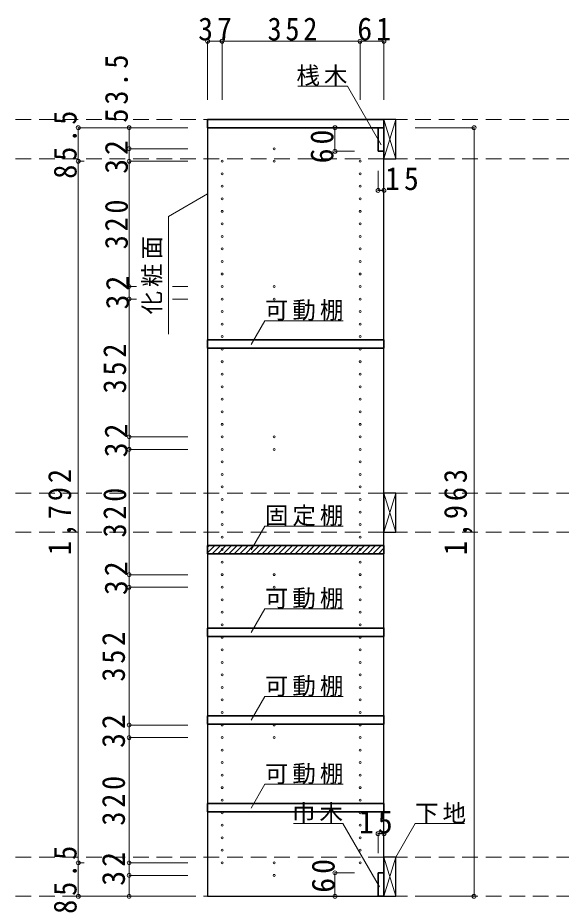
# Model space of a CAD drawing. Units: millimetres at full size, sheet at 1:20; details may follow other scales. Extents: x -3922 to 3878, y -2932 to 2722.
# Drawn here: x -607 to 780, y -1724 to 533 of the extents above; entities that cross this region are included whole.
import ezdxf

# ---------------------------------------------------------------- set-up
doc = ezdxf.new("R2010")
doc.units = ezdxf.units.MM
doc.header["$LTSCALE"] = 20
doc.header["$PDMODE"] = 32
doc.header["$PDSIZE"] = 10
doc.linetypes.add('DASHED2', pattern=[3, 2, -1])
for name, color, linetype, lineweight in [('0-2_本体', 2, 'Continuous', 35), ('0-3_固定棚', 3, 'Continuous', 25), ('0-4_可動棚', 3, 'Continuous', 25), ('0-5_側板', 4, 'Continuous', 9), ('0-7_桟木・巾木', 2, 'Continuous', 35), ('0-8_引き出し', 3, 'Continuous', 25), ('0-A_文字', 7, 'Continuous', 18), ('0-B_寸法', 7, 'Continuous', 9), ('0-C_ハッチ', 4, 'Continuous', 9)]:
    doc.layers.add(name, color=color, linetype=linetype, lineweight=lineweight)
doc.styles.add('ＭＳ ゴシック', font='')
doc.styles.get('ＭＳ ゴシック').set_extended_font_data('MS Gothic')

msp = doc.modelspace()

# ---------------------------------------------------------------- linework, layer by layer
at = {"layer": '0-2_本体'}
for p, q in [((-122.53, 272.73), (327.47, 272.73)), ((327.47, 272.73), (327.47, 251.73))]:
    msp.add_line(p, q, dxfattribs=at)
msp.add_lwpolyline([(327.47, 251.73), (-122.53, 251.73), (-122.53, 272.73)], dxfattribs=at)
at = {"layer": '0-3_固定棚', "color": 2, "lineweight": 35}
for p, q in [((-122.53, -815.27), (327.47, -815.27)), ((-122.53, -815.27), (-122.53, -836.27)), ((327.47, -815.27), (327.47, -836.27)), ((-122.53, -836.27), (327.47, -836.27))]:
    msp.add_line(p, q, dxfattribs=at)
at = {"layer": '0-4_可動棚', "color": 2, "lineweight": 35}
for p, q in [((-122.53, -311.27), (-122.53, -290.27)), ((-122.53, -311.27), (327.47, -311.27)), ((-122.53, -1047.27), (-122.53, -1026.27)), ((-122.53, -1047.27), (327.47, -1047.27)), ((-122.53, -1271.27), (-122.53, -1250.27)), ((-122.53, -1271.27), (327.47, -1271.27)), ((-122.53, -1495.27), (-122.53, -1474.27)), ((-122.53, -1495.27), (327.47, -1495.27))]:
    msp.add_line(p, q, dxfattribs=at)
for points in [[(-122.53, -290.27), (327.47, -290.27), (327.47, -311.27)], [(-122.53, -1026.27), (327.47, -1026.27), (327.47, -1047.27)], [(-122.53, -1250.27), (327.47, -1250.27), (327.47, -1271.27)], [(-122.53, -1474.27), (327.47, -1474.27), (327.47, -1495.27)]]:
    msp.add_lwpolyline(points, dxfattribs=at)
at = {"layer": '0-5_側板', "color": 3, "lineweight": 25}
for p, q in [((327.47, 251.73), (-122.53, 251.73)), ((327.47, -1711.27), (327.47, 251.73))]:
    msp.add_line(p, q, dxfattribs=at)
msp.add_lwpolyline([(-122.53, 251.73), (-122.53, -1711.27), (327.47, -1711.27)], dxfattribs=at)
at = {"layer": '0-5_側板'}
for centre in [(47.47, 198.23), (-85.53, 166.23), (47.47, 166.23), (266.47, 166.23), (-85.53, 134.23), (266.47, 134.23), (-85.53, 102.23), (266.47, 102.23), (-85.53, 70.23), (266.47, 70.23), (-85.53, 38.23), (266.47, 38.23), (-85.53, 6.23), (266.47, 6.23), (-85.53, -25.77), (266.47, -25.77), (-85.53, -57.77), (266.47, -57.77), (-85.53, -89.77), (266.47, -89.77), (-85.53, -121.77), (266.47, -121.77), (-85.53, -153.77), (47.47, -153.77), (266.47, -153.77), (-85.53, -185.77), (47.47, -185.77), (266.47, -185.77), (-85.53, -217.77), (266.47, -217.77), (-85.53, -249.77), (266.47, -249.77), (-85.53, -281.77), (266.47, -281.77), (-85.53, -313.77), (266.47, -313.77), (-85.53, -345.77), (266.47, -345.77), (-85.53, -377.77), (266.47, -377.77), (-85.53, -409.77), (266.47, -409.77), (-85.53, -441.77), (266.47, -441.77), (-85.53, -473.77), (266.47, -473.77), (-85.53, -505.77), (266.47, -505.77), (-85.53, -537.77), (47.47, -537.77), (266.47, -537.77), (-85.53, -569.77), (47.47, -569.77), (266.47, -569.77), (-85.53, -601.77), (266.47, -601.77), (-85.53, -633.77), (266.47, -633.77), (-85.53, -665.77), (266.47, -665.77), (-85.53, -697.77), (266.47, -697.77), (-85.53, -729.77), (266.47, -729.77), (-85.53, -761.77), (266.47, -761.77), (-85.53, -793.77), (266.47, -793.77), (-85.53, -825.77), (266.47, -825.77), (-85.53, -857.77), (266.47, -857.77), (-85.53, -889.77), (47.47, -889.77), (266.47, -889.77), (-85.53, -921.77), (47.47, -921.77), (266.47, -921.77), (-85.53, -953.77), (266.47, -953.77), (-85.53, -985.77), (266.47, -985.77), (-85.53, -1017.77), (266.47, -1017.77), (-85.53, -1049.77), (266.47, -1049.77), (-85.53, -1081.77), (266.47, -1081.77), (-85.53, -1113.77), (266.47, -1113.77), (-85.53, -1145.77), (266.47, -1145.77), (-85.53, -1177.77), (266.47, -1177.77), (-85.53, -1209.77), (266.47, -1209.77), (-85.53, -1241.77), (266.47, -1241.77), (-85.53, -1273.77), (47.47, -1273.77), (266.47, -1273.77), (-85.53, -1305.77), (47.47, -1305.77), (266.47, -1305.77), (-85.53, -1337.77), (266.47, -1337.77), (-85.53, -1369.77), (266.47, -1369.77), (-85.53, -1401.77), (266.47, -1401.77), (-85.53, -1433.77), (266.47, -1433.77), (-85.53, -1465.77), (266.47, -1465.77), (-85.53, -1497.77), (266.47, -1497.77), (-85.53, -1529.77), (266.47, -1529.77), (-85.53, -1561.77), (266.47, -1561.77), (-85.53, -1593.77), (266.47, -1593.77), (-85.53, -1625.77), (47.47, -1625.77), (266.47, -1625.77), (47.47, -1657.77)]:
    msp.add_circle(centre, 2.5, dxfattribs=at)
at = {"layer": '0-7_桟木・巾木'}
for p, q in [((327.47, 251.73), (312.47, 251.73)), ((312.47, 191.73), (312.47, 251.73)), ((327.47, 251.73), (327.47, 191.73)), ((312.47, -1651.27), (327.47, -1651.27)), ((327.47, -1651.27), (327.47, -1711.27))]:
    msp.add_line(p, q, dxfattribs=at)
for points in [[(327.47, 191.73), (315.97, 191.73), (312.47, 191.73)], [(327.47, -1711.27), (312.47, -1711.27), (312.47, -1651.27)]]:
    msp.add_lwpolyline(points, dxfattribs=at)
at = {"layer": '0-8_引き出し'}
for p, q in [((327.47, 272.73), (327.47, 172.73)), ((357.47, 272.73), (327.47, 272.73)), ((357.47, 172.73), (357.47, 272.73)), ((327.47, 172.73), (357.47, 172.73)), ((327.47, -681.27), (327.47, -781.27)), ((357.47, -681.27), (327.47, -681.27)), ((357.47, -781.27), (357.47, -681.27)), ((327.47, -781.27), (357.47, -781.27)), ((327.47, -1611.27), (327.47, -1711.27)), ((357.47, -1611.27), (327.47, -1611.27)), ((357.47, -1711.27), (357.47, -1611.27)), ((327.47, -1711.27), (357.47, -1711.27))]:
    msp.add_line(p, q, dxfattribs=at)
at = {"layer": '0-8_引き出し', "color": 7, "lineweight": 18}
for p, q in [((327.47, 172.73), (357.47, 272.73)), ((327.47, 272.73), (357.47, 172.73)), ((327.47, -781.27), (357.47, -681.27)), ((327.47, -681.27), (357.47, -781.27)), ((327.47, -1711.27), (357.47, -1611.27)), ((327.47, -1611.27), (357.47, -1711.27))]:
    msp.add_line(p, q, dxfattribs=at)
at = {"layer": '0-A_文字'}
for p, q in [((234.12, 358.32), (108.09, 358.32)), ((320.8, 208.2), (234.12, 358.32)), ((-122.53, 82.66), (-222.53, 24.93)), ((-222.53, -275.07), (-222.53, 24.93)), ((-11.35, -301.79), (23.67, -241.14)), ((223.67, -241.14), (23.67, -241.14)), ((-11.35, -826.33), (23.67, -765.68)), ((223.67, -765.68), (23.67, -765.68)), ((-11.35, -1037.79), (23.67, -977.14)), ((223.67, -977.14), (23.67, -977.14)), ((-11.35, -1261.79), (23.67, -1201.14)), ((223.67, -1201.14), (23.67, -1201.14)), ((-11.35, -1485.79), (23.67, -1425.14)), ((223.67, -1425.14), (23.67, -1425.14)), ((357.47, -1611.27), (406.89, -1525.68)), ((406.89, -1525.68), (532.91, -1525.68))]:
    msp.add_line(p, q, dxfattribs=at)
msp.add_lwpolyline([(316.07, -1687.41), (222.69, -1525.68), (96.66, -1525.68)], dxfattribs=at)
at = {"layer": '0-B_寸法', "color": 4}
for p, q in [((-122.53, 472.73), (-122.53, 322.73)), ((-122.53, 472.73), (327.47, 472.73)), ((-85.53, 472.73), (-85.53, 322.73)), ((266.47, 472.73), (266.47, 322.73)), ((327.47, 472.73), (327.47, 322.73)), ((-452.53, 251.73), (-452.53, -1711.27)), ((-452.53, 251.73), (-322.53, 251.73)), ((-322.53, 251.73), (-322.53, 198.23)), ((-172.53, 251.73), (-322.53, 251.73)), ((202.47, 251.73), (202.47, 191.73)), ((202.47, 251.73), (252.47, 251.73)), ((557.47, 251.73), (407.47, 251.73)), ((557.47, 251.73), (557.47, -1711.27)), ((-322.53, 198.23), (-322.53, 166.23)), ((-172.53, 198.23), (-322.53, 198.23)), ((202.47, 191.73), (252.47, 191.73)), ((-452.53, 166.23), (-437.52, 166.23)), ((-322.53, 166.23), (-322.53, -153.77)), ((-172.53, 166.23), (-322.53, 166.23)), ((312.47, 91.73), (312.47, 141.73)), ((327.47, 91.73), (327.47, 141.73)), ((312.47, 91.73), (327.47, 91.73)), ((-322.53, -153.77), (-322.53, -185.77)), ((-304.04, -153.77), (-322.53, -153.77)), ((-172.53, -153.77), (-212.28, -153.77)), ((-322.53, -185.77), (-322.53, -537.77)), ((-304.04, -185.77), (-322.53, -185.77)), ((-172.53, -185.77), (-212.28, -185.77)), ((-322.53, -537.77), (-322.53, -569.77)), ((-172.53, -537.77), (-322.53, -537.77)), ((-322.53, -569.77), (-322.53, -889.77)), ((-172.53, -569.77), (-322.53, -569.77)), ((-322.53, -889.77), (-322.53, -921.77)), ((-172.53, -889.77), (-322.53, -889.77)), ((-172.53, -921.77), (-322.53, -921.77)), ((-322.53, -1273.77), (-322.53, -921.77)), ((-322.53, -1305.77), (-322.53, -1273.77)), ((-322.53, -1273.77), (-172.53, -1273.77)), ((-322.53, -1625.77), (-322.53, -1305.77)), ((-322.53, -1305.77), (-172.53, -1305.77)), ((312.47, -1551.27), (327.47, -1551.27)), ((312.47, -1551.27), (312.47, -1601.27)), ((327.47, -1551.27), (327.47, -1601.27)), ((-452.53, -1625.77), (-437.52, -1625.77)), ((-322.53, -1657.77), (-322.53, -1625.77)), ((-322.53, -1625.77), (-172.53, -1625.77)), ((-322.53, -1711.27), (-322.53, -1657.77)), ((-322.53, -1657.77), (-172.53, -1657.77)), ((202.47, -1651.27), (202.47, -1711.27)), ((202.47, -1651.27), (252.47, -1651.27)), ((-452.53, -1711.27), (-322.53, -1711.27)), ((-322.53, -1711.27), (-172.53, -1711.27)), ((202.47, -1711.27), (252.47, -1711.27)), ((557.47, -1711.27), (407.47, -1711.27))]:
    msp.add_line(p, q, dxfattribs=at)
at = {"layer": '0-B_寸法', "color": 4, "linetype": 'DASHED2'}
for p, q in [((3087.47, 272.73), (-2921.53, 272.73)), ((3087.47, 172.73), (-2921.53, 172.73)), ((3087.47, -681.27), (-2921.53, -681.27)), ((3087.47, -781.27), (-2921.53, -781.27)), ((3087.47, -1611.27), (-2921.53, -1611.27)), ((3087.47, -1711.27), (-2921.53, -1711.27))]:
    msp.add_line(p, q, dxfattribs=at)
at = {"layer": '0-B_寸法'}
for p in [(-122.53, 472.73), (-85.53, 472.73), (266.47, 472.73), (327.47, 472.73), (-452.53, 251.73), (-322.53, 251.73), (202.47, 251.73), (557.47, 251.73), (-322.53, 198.23), (202.47, 191.73), (-452.53, 166.23), (-322.53, 166.23), (312.47, 91.73), (327.47, 91.73), (-322.53, -153.77), (-322.53, -185.77), (-322.53, -537.77), (-322.53, -569.77), (-322.53, -889.77), (-322.53, -921.77), (-322.53, -1273.77), (-322.53, -1305.77), (312.47, -1551.27), (327.47, -1551.27), (-452.53, -1625.77), (-322.53, -1625.77), (202.47, -1651.27), (-322.53, -1657.77), (-452.53, -1711.27), (-322.53, -1711.27), (202.47, -1711.27), (557.47, -1711.27)]:
    msp.add_point(p, dxfattribs=at)
at = {"layer": '0-C_ハッチ'}
for p, q in [((-122.53, -833.79), (-104, -815.27)), ((-122.53, -819.65), (-118.15, -815.27)), ((-110.86, -836.27), (-89.86, -815.27)), ((-96.72, -836.27), (-75.72, -815.27)), ((-82.58, -836.27), (-61.58, -815.27)), ((-68.44, -836.27), (-47.44, -815.27)), ((-54.29, -836.27), (-33.29, -815.27)), ((-40.15, -836.27), (-19.15, -815.27)), ((-26.01, -836.27), (-5.01, -815.27)), ((-11.87, -836.27), (9.13, -815.27)), ((2.27, -836.27), (23.27, -815.27)), ((16.42, -836.27), (37.42, -815.27)), ((30.56, -836.27), (51.56, -815.27)), ((44.7, -836.27), (65.7, -815.27)), ((58.84, -836.27), (79.84, -815.27)), ((72.99, -836.27), (93.99, -815.27)), ((87.13, -836.27), (108.13, -815.27)), ((101.27, -836.27), (122.27, -815.27)), ((115.41, -836.27), (136.41, -815.27)), ((129.55, -836.27), (150.55, -815.27)), ((143.7, -836.27), (164.7, -815.27)), ((157.84, -836.27), (178.84, -815.27)), ((171.98, -836.27), (192.98, -815.27)), ((186.12, -836.27), (207.12, -815.27)), ((200.26, -836.27), (221.26, -815.27)), ((214.41, -836.27), (235.41, -815.27)), ((228.55, -836.27), (249.55, -815.27)), ((242.69, -836.27), (263.69, -815.27)), ((256.83, -836.27), (277.83, -815.27)), ((270.97, -836.27), (291.97, -815.27)), ((285.12, -836.27), (306.12, -815.27)), ((299.26, -836.27), (320.26, -815.27)), ((313.4, -836.27), (327.47, -822.2))]:
    msp.add_line(p, q, dxfattribs=at)

# ---------------------------------------------------------------- texts
at = {"layer": '0-A_文字', "char_height": 43.99, "attachment_point": 7, "style": 'ＭＳ ゴシック'}
for s, insert in [('\\T1.17;桟木', (104.12, 358.32)), ('\\T1.17;可動棚', (23.67, -241.14)), ('\\T1.17;固定棚', (23.67, -765.68)), ('\\T1.17;可動棚', (23.67, -977.14)), ('\\T1.17;可動棚', (23.67, -1201.14)), ('\\T1.17;可動棚', (23.67, -1425.14)), ('\\T1.17;巾木', (92.69, -1525.68)), ('\\T1.17;下地', (406.89, -1525.68))]:
    msp.add_mtext(s, dxfattribs=dict(at, insert=insert))
at = {"layer": '0-A_文字', "insert": (-237.53, -225.07), "char_height": 43.99, "attachment_point": 7, "rotation": 90, "style": 'ＭＳ ゴシック'}
msp.add_mtext('\\T1.17;化粧面', dxfattribs=at)
at = {"layer": '0-B_寸法', "char_height": 58.65, "attachment_point": 7, "style": 'ＭＳ ゴシック'}
for s, insert in [('\\T1.27;\\W0.95;37', (-146.53, 473.94)), ('\\T1.27;\\W0.9;352', (30.47, 473.94)), ('\\T1.27;\\W0.95;61', (259.47, 473.94)), ('\\T1.27;\\W0.95;15', (330.36, 91.73)), ('\\T1.27;\\W0.95;15', (263.62, -1551.27))]:
    msp.add_mtext(s, dxfattribs=dict(at, insert=insert))
at = {"layer": '0-B_寸法', "char_height": 58.65, "attachment_point": 7, "rotation": 90, "style": 'ＭＳ ゴシック'}
for s, insert in [('\\T1.28;\\W0.9;53.5', (-325.14, 264.81)), ('\\T1.28;\\W0.9;85.5', (-455.85, 121.48)), ('\\T1.27;\\W0.95;60', (199.27, 160.86)), ('\\T1.27;\\W0.95;32', (-325.14, 134.1)), ('\\T1.27;\\W0.9;320', (-325.14, -58.77)), ('\\T1.27;\\W0.95;32', (-322.53, -212.27)), ('\\T1.27;\\W0.9;352', (-329.44, -426.77)), ('\\T1.27;\\W0.95;32', (-326.04, -589.89)), ('\\T1.28;\\W0.9;1,792', (-455.85, -839.77)), ('\\T1.28;\\W0.9;1,963', (554.15, -839.77)), ('\\T1.27;\\W0.9;320', (-329.44, -794.77)), ('\\T1.27;\\W0.95;32', (-326.04, -941.89)), ('\\T1.27;\\W0.9;352', (-332.53, -1162.77)), ('\\T1.27;\\W0.95;32', (-332.53, -1332.27)), ('\\T1.27;\\W0.9;320', (-332.53, -1530.77)), ('\\T1.28;\\W0.9;85.5', (-455.85, -1756.02)), ('\\T1.27;\\W0.95;32', (-332.53, -1684.27)), ('\\T1.27;\\W0.95;60', (202.47, -1702.05))]:
    msp.add_mtext(s, dxfattribs=dict(at, insert=insert))

doc.saveas('drawing.dxf')
